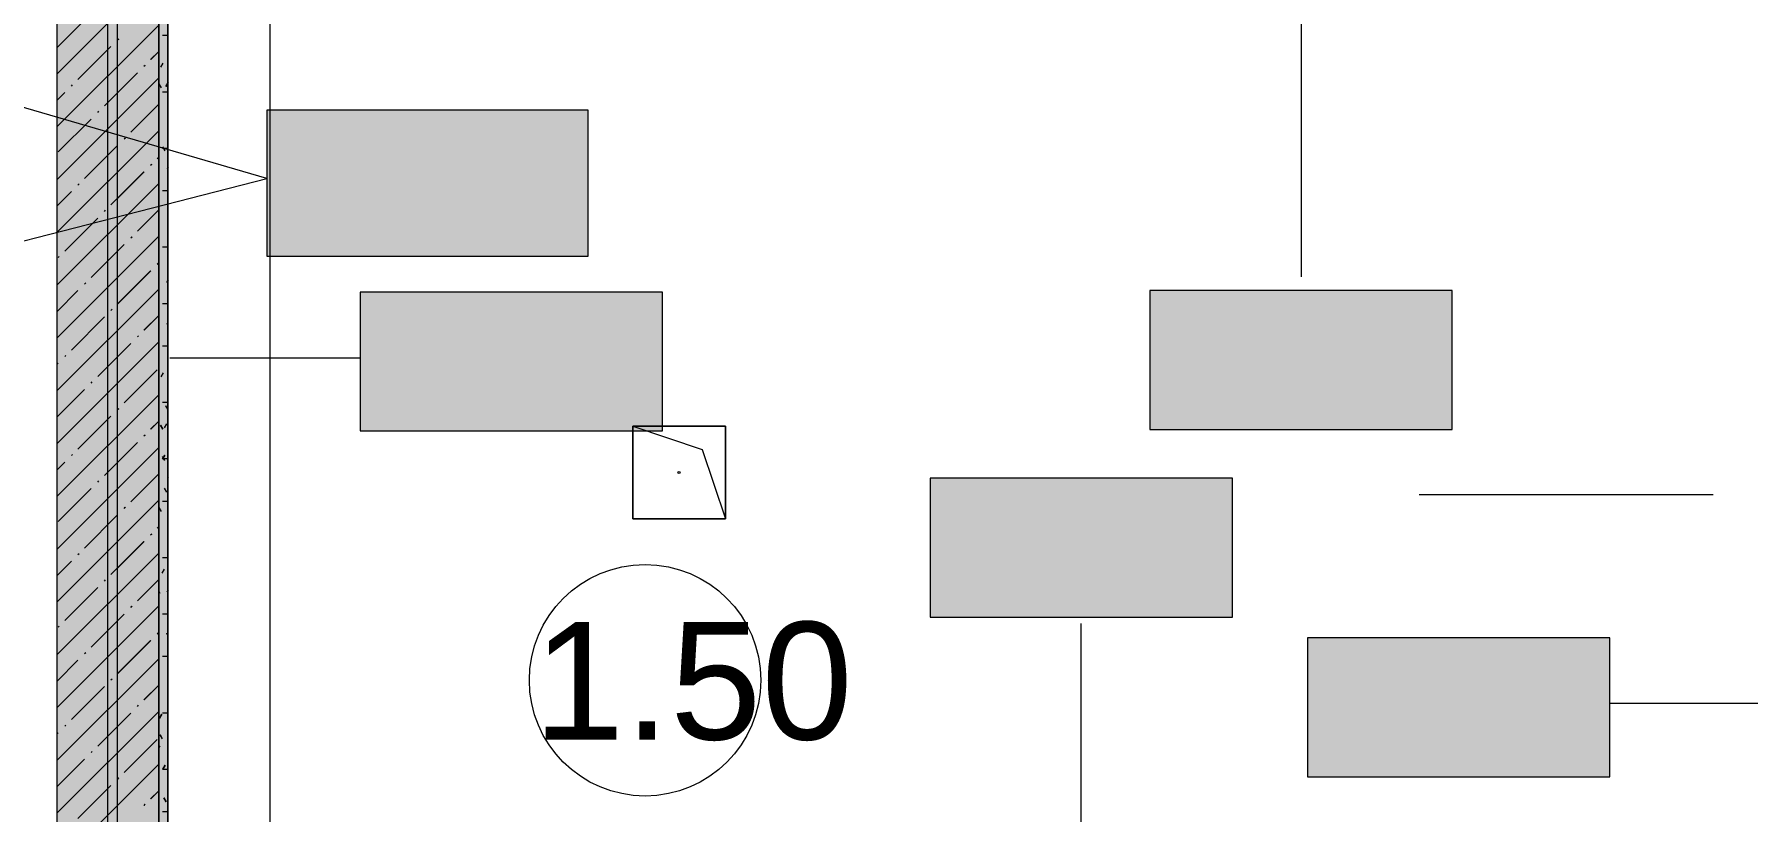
# Model space of a CAD drawing. Header units: millimetres. Extents: x -3817 to 677485, y -22715 to 103890.
# Drawn here: x 84944 to 88646, y 19376 to 21055 of the extents above; entities that cross this region are included whole.
import ezdxf

# ---------------------------------------------------------------- set-up
doc = ezdxf.new("R2010")
doc.units = ezdxf.units.MM
doc.layers.add('PDF _Геометрия', color=7, linetype='Continuous', true_color=0x1d1d1d)
doc.layers.add('PDF _Сплошная заливка', color=7, linetype='Continuous', true_color=0xffffff)
doc.layers.add('PDF _Текст', color=7, linetype='Continuous')
doc.styles.add('PDF GOST-Common', font='arial.ttf')

msp = doc.modelspace()

# ---------------------------------------------------------------- hatches: boundary and pattern name
at = {"layer": 'PDF _Сплошная заливка', "transparency": 33554559}
for points in [[(84993.3, 19181.3), (85213.3, 19181.3), (85213.3, 22191.3), (84993.3, 22191.3), (84993.3, 20232.1)], [(85213.3, 19181.3), (85233.3, 19181.3), (85233.3, 22071.3), (85213.3, 22071.3), (85213.3, 20232.1)]]:
    msp.add_hatch(color=256, dxfattribs=at).paths.add_polyline_path(points)

# ---------------------------------------------------------------- linework, layer by layer
at = {"layer": 'PDF _Геометрия', "color": 7, "lineweight": 9}
for points in [[(85124.2, 5212.4), (85124.2, 16952.3), (84824.2, 17102.3), (85424.2, 17402.3), (85124.2, 17552.3), (85124.2, 29292.1)], [(85453.3, 29292.1), (85453.3, 17552.3), (85753.3, 17402.3), (85153.3, 17102.3), (85453.3, 16952.3), (85453.3, 5212.4)], [(85233.3, 19201.3), (85233.3, 22071.3)], [(85233.6, 19201.3), (85233.6, 22071.3)], [(87681.3, 21087.3), (87681.3, 20531.5)], [(84424.1, 20481.3), (85447.1, 20743.6), (84422.3, 21042.1)], [(85237.6, 20356.4), (85648.5, 20356.4)], [(86237.4, 20208.5), (86387.4, 20158.5), (86437.4, 20008.5)], [(87206.2, 19205.4), (87206.2, 19782.1)], [(88760.6, 19609.3), (88348.1, 19609.3)]]:
    msp.add_lwpolyline(points, dxfattribs=at)
at = {"layer": 'PDF _Геометрия', "color": 253, "lineweight": 9, "true_color": 0xaaaaaa}
for points in [[(85103.3, 19059.5), (85103.3, 21326.4), (85103.3, 23826.4)], [(85103.6, 19694.5), (85103.6, 21326.4), (85103.6, 23826.4)], [(87936.4, 20061.3), (88571.4, 20061.3)]]:
    msp.add_lwpolyline(points, dxfattribs=at)
at = {"layer": 'PDF _Геометрия', "color": 9, "lineweight": 9, "true_color": 0xc0c0c0}
for points in [[(84723.3, 22191.3), (85453.3, 22191.3), (85213.3, 22191.3), (85213.3, 22091.3), (85453.3, 22091.3), (85213.3, 22091.3), (85213.3, 22071.3), (85213.3, 19181.3), (85233.3, 19181.3), (85453.3, 19181.3), (85213.3, 19181.3), (85213.3, 22191.3), (84993.3, 22191.3), (84993.3, 19181.3), (84993.3, 18961.3), (84993.3, 17061.3), (85213.3, 17061.3), (85213.3, 17072.3), (85213.3, 17061.3), (81293.3, 17061.3)], [(88784.6, 18071.3), (86733.6, 18071.3), (86733.6, 19181.3), (86513.6, 19181.3), (85213.6, 19181.3), (85213.6, 22191.3), (85124.2, 22191.3), (85783.6, 22191.3), (85213.6, 22191.3), (85213.6, 22091.3), (85783.6, 22091.3), (85213.6, 22091.3), (85213.6, 22071.3), (85213.6, 19181.3), (85233.6, 19181.3), (88784.6, 19181.3)]]:
    msp.add_lwpolyline(points, dxfattribs=at)
at = {"layer": 'PDF _Геометрия', "lineweight": 9}
for points in [[(84993.3, 20969), (85213.3, 21189)], [(84993.3, 21026), (85053.1, 21085.9)], [(84993.3, 20854.9), (85213.3, 21074.9)], [(85124.2, 20985.6), (85213.6, 21074.9)], [(85038.9, 20957.6), (85110.2, 21028.9)], [(85124.4, 21043.1), (85126.8, 21045.5)], [(85124.7, 21043.1), (85127.1, 21045.5)], [(85181.4, 20986.1), (85183.8, 20988.5)], [(85181.8, 20986.1), (85184.1, 20988.5)], [(85195.7, 21000.3), (85213.3, 21017.9)], [(85196, 21000.3), (85213.6, 21017.9)], [(84993.3, 20740.9), (85213.3, 20960.9)], [(85095.9, 20900.5), (85167.2, 20971.8)], [(85124.2, 20928.6), (85167.5, 20971.8)], [(85124.2, 20871.6), (85213.6, 20960.9)], [(84993.3, 20912), (85010.4, 20929.1)], [(85024.6, 20943.3), (85027, 20945.7)], [(85081.6, 20886.3), (85084, 20888.7)], [(85152.9, 20843.5), (85213.3, 20903.9)], [(85153.2, 20843.5), (85213.6, 20903.9)], [(84993.3, 20626.8), (85213.3, 20846.8)], [(84996.1, 20800.8), (85067.4, 20872)], [(85124.2, 20757.5), (85213.6, 20846.8)], [(85053.1, 20743.7), (85124.4, 20815)], [(85138.7, 20829.3), (85141, 20831.6)], [(85139, 20829.3), (85141.4, 20831.6)], [(85195.7, 20772.2), (85198.1, 20774.6)], [(85196, 20772.2), (85198.4, 20774.6)], [(85210, 20786.5), (85213.3, 20789.8)], [(85210.3, 20786.5), (85213.6, 20789.8)], [(84993.3, 20512.8), (85213.3, 20732.8)], [(85038.9, 20729.5), (85041.3, 20731.8)], [(85110.2, 20686.7), (85181.4, 20758)], [(85124.2, 20700.5), (85181.8, 20758)], [(85124.2, 20643.5), (85213.6, 20732.8)], [(84993.3, 20683.9), (85024.6, 20715.2)], [(85010.4, 20586.9), (85081.6, 20658.2)], [(85095.9, 20672.5), (85098.3, 20674.8)], [(85167.2, 20629.7), (85213.3, 20675.8)], [(85167.5, 20629.7), (85213.6, 20675.8)], [(84993.3, 20398.7), (85213.3, 20618.7)], [(85124.2, 20529.4), (85213.6, 20618.7)], [(85067.4, 20529.9), (85138.7, 20601.2)], [(85124.2, 20586.4), (85139, 20601.2)], [(85152.9, 20615.4), (85155.3, 20617.8)], [(85153.2, 20615.4), (85155.6, 20617.8)], [(84996.1, 20572.7), (84998.5, 20575)], [(85124.4, 20472.9), (85195.7, 20544.1)], [(85124.7, 20472.9), (85196, 20544.1)], [(85210, 20558.4), (85212.3, 20560.8)], [(85210.3, 20558.4), (85212.6, 20560.8)], [(85053.1, 20515.6), (85055.5, 20518)], [(84993.3, 20284.7), (85213.3, 20504.7)], [(84993.3, 20455.8), (85038.9, 20501.4)], [(85124.2, 20415.4), (85213.6, 20504.7)], [(85024.6, 20373.1), (85095.9, 20444.4)], [(85110.2, 20458.6), (85112.5, 20461)], [(85181.4, 20415.8), (85213.3, 20447.7)], [(85181.8, 20415.8), (85213.6, 20447.7)], [(85167.2, 20401.6), (85169.6, 20404)], [(85167.5, 20401.6), (85169.9, 20404)], [(84993.3, 20170.6), (85213.3, 20390.6)], [(85010.4, 20358.8), (85012.7, 20361.2)], [(85081.6, 20316), (85152.9, 20387.3)], [(85124.2, 20301.3), (85213.6, 20390.6)], [(85124.2, 20358.3), (85153.2, 20387.3)], [(84993.3, 20341.7), (84996.1, 20344.6)], [(85138.7, 20259), (85210, 20330.3)], [(85139, 20259), (85210.3, 20330.3)], [(84993.3, 20227.7), (85053.1, 20287.5)], [(85067.4, 20301.8), (85069.8, 20304.2)], [(84993.3, 20056.6), (85213.3, 20276.6)], [(85124.2, 20187.3), (85213.6, 20276.6)], [(85038.9, 20159.2), (85110.2, 20230.5)], [(85124.4, 20244.8), (85126.8, 20247.1)], [(85124.7, 20244.8), (85127.1, 20247.1)], [(85195.7, 20202), (85213.3, 20219.6)], [(85196, 20202), (85213.6, 20219.6)], [(85181.4, 20187.7), (85183.8, 20190.1)], [(85181.8, 20187.7), (85184.1, 20190.1)], [(84993.3, 19942.5), (85213.3, 20162.5)], [(85024.6, 20145), (85027, 20147.3)], [(85095.9, 20102.2), (85167.2, 20173.5)], [(85124.2, 20130.2), (85167.5, 20173.5)], [(85124.2, 20073.2), (85213.6, 20162.5)], [(84993.3, 20113.6), (85010.4, 20130.7)], [(85152.9, 20045.2), (85213.3, 20105.5)], [(85153.2, 20045.2), (85213.6, 20105.5)], [(84996.1, 20002.4), (85067.4, 20073.7)], [(85081.6, 20087.9), (85084, 20090.3)], [(84993.3, 19828.5), (85213.3, 20048.5)], [(85124.2, 19959.2), (85213.6, 20048.5)], [(85138.7, 20030.9), (85141, 20033.3)], [(85139, 20030.9), (85141.4, 20033.3)], [(85053.1, 19945.4), (85124.4, 20016.7)], [(85210, 19988.2), (85213.3, 19991.5)], [(85210.3, 19988.2), (85213.6, 19991.5)], [(85110.2, 19888.4), (85181.4, 19959.6)], [(85124.2, 19902.1), (85181.8, 19959.6)], [(85195.7, 19973.9), (85198.1, 19976.3)], [(85196, 19973.9), (85198.4, 19976.3)], [(84993.3, 19714.4), (85213.3, 19934.4)], [(84993.3, 19885.5), (85024.6, 19916.9)], [(85038.9, 19931.1), (85041.3, 19933.5)], [(85124.2, 19845.1), (85213.6, 19934.4)], [(85010.4, 19788.6), (85081.6, 19859.9)], [(85095.9, 19874.1), (85098.3, 19876.5)], [(85167.2, 19831.3), (85213.3, 19877.4)], [(85167.5, 19831.3), (85213.6, 19877.4)], [(84993.3, 19600.4), (85213.3, 19820.4)], [(85124.2, 19731.1), (85213.6, 19820.4)], [(85152.9, 19817.1), (85155.3, 19819.5)], [(85153.2, 19817.1), (85155.6, 19819.5)], [(84996.1, 19774.3), (84998.5, 19776.7)], [(85067.4, 19731.5), (85138.7, 19802.8)], [(85124.2, 19788.1), (85139, 19802.8)], [(85124.4, 19674.5), (85195.7, 19745.8)], [(85124.7, 19674.5), (85196, 19745.8)], [(85210, 19760.1), (85212.3, 19762.4)], [(85210.3, 19760.1), (85212.6, 19762.4)], [(84993.3, 19486.3), (85213.3, 19706.3)], [(84993.3, 19657.4), (85038.9, 19703)], [(85053.1, 19717.3), (85055.5, 19719.7)], [(85124.2, 19617), (85213.6, 19706.3)], [(85110.2, 19660.3), (85112.5, 19662.6)], [(85024.6, 19574.7), (85095.9, 19646)], [(85181.4, 19617.5), (85213.3, 19649.3)], [(85181.8, 19617.5), (85213.6, 19649.3)], [(84993.3, 19372.3), (85213.3, 19592.3)], [(85081.6, 19517.7), (85152.9, 19589)], [(85124.2, 19503), (85213.6, 19592.3)], [(85124.2, 19560), (85153.2, 19589)], [(85167.2, 19603.2), (85169.6, 19605.6)], [(85167.5, 19603.2), (85169.9, 19605.6)], [(84993.3, 19543.4), (84996.1, 19546.2)], [(85010.4, 19560.5), (85012.7, 19562.8)], [(85138.7, 19460.7), (85210, 19532)], [(85139, 19460.7), (85210.3, 19532)], [(84993.3, 19429.3), (85053.1, 19489.2)], [(84993.3, 19258.2), (85213.3, 19478.2)], [(85067.4, 19503.4), (85069.8, 19505.8)], [(85124.2, 19388.9), (85213.6, 19478.2)], [(85124.4, 19446.4), (85126.8, 19448.8)], [(85124.7, 19446.4), (85127.1, 19448.8)], [(85038.9, 19360.9), (85110.2, 19432.2)], [(85195.7, 19403.7), (85213.3, 19421.2)], [(85196, 19403.7), (85213.6, 19421.2)], [(85181.4, 19389.4), (85183.8, 19391.8)], [(85181.8, 19389.4), (85184.1, 19391.8)]]:
    msp.add_lwpolyline(points, dxfattribs=at)
at = {"layer": 'PDF _Геометрия', "color": 253, "lineweight": 9, "true_color": 0x9b9b9b}
for points in [[(85221.5, 21052.8), (85231.6, 21052.8)], [(85221.8, 21052.8), (85231.9, 21052.8)], [(85222.1, 20992.7), (85217.1, 20983.9)], [(85222.4, 20992.7), (85217.4, 20983.9)], [(85219, 20939.4), (85214, 20948.1)], [(85219.4, 20939.4), (85214.3, 20948.1)], [(85221.5, 20930.9), (85231.6, 20930.9)], [(85221.8, 20930.9), (85231.9, 20930.9)], [(85233.2, 20951), (85228.2, 20942.3)], [(85233.6, 20951), (85228.5, 20942.3)], [(85221.5, 20808.9), (85231.6, 20808.9)], [(85221.8, 20808.9), (85231.9, 20808.9)], [(85227.2, 20803.3), (85222.2, 20812.1)], [(85227.5, 20803.3), (85222.5, 20812.1)], [(85233.3, 20768.2), (85231.2, 20764.6)], [(85233.6, 20768.2), (85231.5, 20764.6)], [(85221.5, 20717.5), (85231.6, 20717.5)], [(85221.8, 20717.5), (85231.9, 20717.5)], [(85221.5, 20595.6), (85231.6, 20595.6)], [(85221.8, 20595.6), (85231.9, 20595.6)], [(85233.3, 20524.3), (85230.1, 20518.9)], [(85233.6, 20524.3), (85230.4, 20518.9)], [(85221.5, 20473.7), (85231.6, 20473.7)], [(85221.8, 20473.7), (85231.9, 20473.7)], [(85233.3, 20427.1), (85231.4, 20430.3)], [(85233.6, 20427.1), (85231.8, 20430.3)], [(85221.5, 20382.2), (85231.6, 20382.2)], [(85221.8, 20382.2), (85231.9, 20382.2)], [(85222.9, 20323.5), (85217.9, 20314.8)], [(85223.2, 20323.5), (85218.2, 20314.8)], [(85221.5, 20260.3), (85231.6, 20260.3)], [(85221.8, 20260.3), (85231.9, 20260.3)], [(85233.3, 20244.2), (85228.4, 20252.6)], [(85233.6, 20244.2), (85228.8, 20252.6)], [(85230, 20213.8), (85224.9, 20205.1)], [(85230.3, 20213.8), (85225.3, 20205.1)], [(85222.3, 20202.2), (85217.3, 20210.9)], [(85222.6, 20202.2), (85217.6, 20210.9)], [(85225.9, 20145.8), (85220.9, 20137.1)], [(85226.2, 20145.8), (85221.2, 20137.1)], [(85226.4, 20134.2), (85221.4, 20142.9)], [(85221.5, 20138.4), (85231.6, 20138.4)], [(85226.7, 20134.2), (85221.7, 20142.9)], [(85221.8, 20138.4), (85231.9, 20138.4)], [(85230.5, 20066.1), (85225.5, 20074.9)], [(85230.8, 20066.1), (85225.8, 20074.9)], [(85233.3, 20097.6), (85232, 20095.4)], [(85233.6, 20097.6), (85232.3, 20095.4)], [(85219.3, 20024.5), (85214.3, 20033.2)], [(85219.6, 20024.5), (85214.6, 20033.2)], [(85221.5, 20046.9), (85231.6, 20046.9)], [(85221.8, 20046.9), (85231.9, 20046.9)], [(85221.5, 19925), (85231.6, 19925)], [(85221.8, 19925), (85231.9, 19925)], [(85224.8, 19900), (85219.8, 19891.3)], [(85225.1, 19900), (85220.1, 19891.3)], [(85216.3, 19846.8), (85213.3, 19852.1)], [(85216.7, 19846.8), (85213.6, 19852.1)], [(85233.3, 19853.8), (85230.9, 19849.7)], [(85233.6, 19853.8), (85231.2, 19849.7)], [(85221.5, 19803.1), (85231.6, 19803.1)], [(85221.8, 19803.1), (85231.9, 19803.1)], [(85233.3, 19756.5), (85230.6, 19761.1)], [(85233.6, 19756.5), (85231, 19761.1)], [(85221.5, 19711.7), (85231.6, 19711.7)], [(85221.8, 19711.7), (85231.9, 19711.7)], [(85219.6, 19586.3), (85214.6, 19577.6)], [(85219.9, 19586.3), (85214.9, 19577.6)], [(85221.5, 19589.7), (85231.6, 19589.7)], [(85221.8, 19589.7), (85231.9, 19589.7)], [(85215.5, 19518.2), (85213.3, 19514.3)], [(85215.8, 19518.2), (85213.6, 19514.3)], [(85221.5, 19533), (85216.5, 19541.7)], [(85221.8, 19533), (85216.8, 19541.7)], [(85226.7, 19476.6), (85221.7, 19467.9)], [(85227, 19476.6), (85222, 19467.9)], [(85221.5, 19467.8), (85231.6, 19467.8)], [(85221.8, 19467.8), (85231.9, 19467.8)], [(85229.7, 19397), (85224.7, 19405.7)], [(85230, 19397), (85225, 19405.7)], [(85221.5, 19376.4), (85231.6, 19376.4)], [(85221.8, 19376.4), (85231.9, 19376.4)]]:
    msp.add_lwpolyline(points, dxfattribs=at)
at = {"layer": 'PDF _Геометрия', "color": 7, "lineweight": 9}
for points in [[(86141, 20891.1), (85447.1, 20891.1), (85447.1, 20575.8), (86141, 20575.8)], [(86141, 20891.1), (85447.1, 20891.1), (85447.1, 20575.8), (86141, 20575.8)], [(86301.6, 20498.3), (85648.5, 20498.3), (85648.5, 20198.3), (86301.6, 20198.3)], [(88007.8, 20501.4), (87354.7, 20501.4), (87354.7, 20201.4), (88007.8, 20201.4)], [(86437.4, 20008.5), (86237.4, 20008.5), (86237.4, 20208.5), (86437.4, 20208.5)], [(86437.4, 20008.5), (86437.4, 20208.5), (86237.4, 20208.5), (86237.4, 20008.5)], [(87532.8, 20096), (86879.6, 20096), (86879.6, 19796), (87532.8, 19796)], [(88348.1, 19751.2), (87695, 19751.2), (87695, 19451.2), (88348.1, 19451.2)]]:
    msp.add_lwpolyline(points, close=True, dxfattribs=at)
for centre, radius in [((86337.4, 20108.5), 2.5), ((86264, 19659.7), 250), ((86264, 19659.7), 250)]:
    msp.add_circle(centre, radius, dxfattribs=at)
at = {"layer": 'PDF _Сплошная заливка', "lineweight": 35, "transparency": 33554559}
for points in [[(85213.6, 19181.3), (85213.6, 22191.3), (85124.2, 19181.3), (85124.2, 22191.3)], [(85233.6, 19181.3), (85233.6, 22071.3), (85213.6, 19181.3), (85213.6, 22071.3)]]:
    msp.add_solid(points, dxfattribs=at)
at = {"layer": 'PDF _Сплошная заливка', "lineweight": 9, "transparency": 33554559}
for points in [[(86141, 20891.1), (85447.1, 20891.1), (86141, 20575.8), (85447.1, 20575.8)], [(86301.6, 20498.3), (85648.5, 20498.3), (86301.6, 20198.3), (85648.5, 20198.3)], [(88007.8, 20501.4), (87354.7, 20501.4), (88007.8, 20201.4), (87354.7, 20201.4)], [(87532.8, 20096), (86879.6, 20096), (87532.8, 19796), (86879.6, 19796)], [(88348.1, 19751.2), (87695, 19751.2), (88348.1, 19451.2), (87695, 19451.2)]]:
    msp.add_solid(points, dxfattribs=at)

# ---------------------------------------------------------------- texts
at = {"layer": 'PDF _Текст', "color": 250, "true_color": 0x3c3c3c, "insert": (86022.1, 19656.9), "char_height": 254, "attachment_point": 4, "style": 'PDF GOST-Common'}
msp.add_mtext('1.50', dxfattribs=at)

doc.saveas('drawing.dxf')
